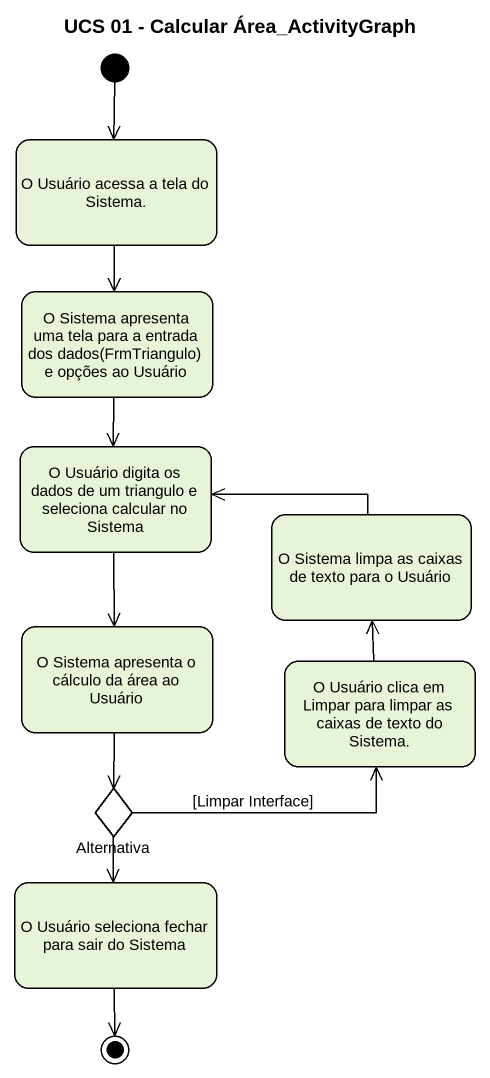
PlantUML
@startuml
title UCS 01 - Calcular Área_ActivityGraph
hide empty description
state "O Usuário acessa a tela do Sistema." as O_Usuário_acessa_a_tela_do
state "O Sistema apresenta uma tela para a entrada dos dados(FrmTriangulo) e opções ao Usuário" as O_Sistema_apresenta_uma
state "O Usuário digita os dados de um triangulo e seleciona calcular no Sistema" as O_Usuário_digita_os_dados
state "O Sistema limpa as caixas de texto para o Usuário" as O_Sistema_limpa_as_caixas
state "O Sistema apresenta o cálculo da área ao Usuário" as O_Sistema_apresenta_o
state "O Usuário clica em Limpar para limpar as caixas de texto do Sistema." as O_Usuário_clica_em_Limpar
state Alternativa <<choice>>
state "O Usuário seleciona fechar para sair do Sistema" as O_Usuário_seleciona_fechar
[*] --> O_Usuário_acessa_a_tela_do
O_Usuário_acessa_a_tela_do --> O_Sistema_apresenta_uma
O_Sistema_apresenta_uma --> O_Usuário_digita_os_dados
O_Usuário_digita_os_dados --> O_Sistema_apresenta_o
O_Sistema_limpa_as_caixas -left-> O_Usuário_digita_os_dados
O_Sistema_apresenta_o --> Alternativa
O_Usuário_clica_em_Limpar -up-> O_Sistema_limpa_as_caixas
Alternativa -right-> O_Usuário_clica_em_Limpar : [Limpar Interface]
Alternativa --> O_Usuário_seleciona_fechar
O_Usuário_seleciona_fechar --> [*]
@enduml
